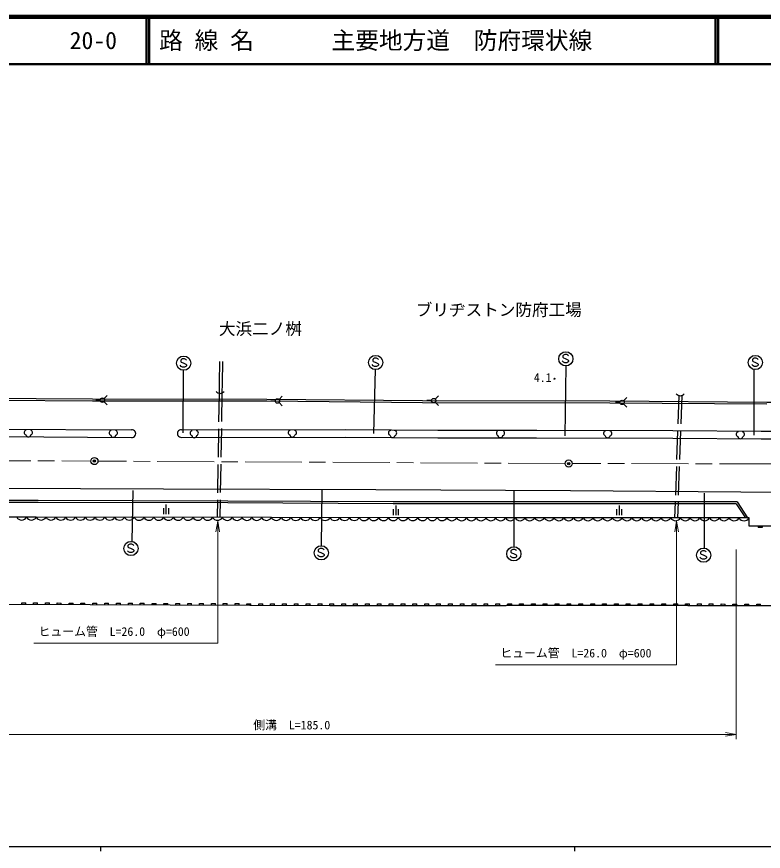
# Model space of a CAD drawing. Units: millimetres, scale not verified. Extents: x 40000 to 680000, y 20000 to 380000.
# Drawn here: x 150347 to 307800, y 204000 to 380000 of the extents above; entities that cross this region are included whole.
import ezdxf
from ezdxf.enums import TextEntityAlignment as Align

# ---------------------------------------------------------------- set-up
doc = ezdxf.new("R2010")
doc.units = ezdxf.units.MM
doc.header["$LTSCALE"] = 1000
doc.header["$PDMODE"] = 32
doc.header["$PDSIZE"] = 500
doc.linetypes.add('CHAIN', pattern=[18.5, 12, -1.5, 3.5, -1.5])
doc.linetypes.add('DASHED', pattern=[7.5, 6, -1.5])
for name, color, linetype, lineweight in [('M-BGD', 7, 'Continuous', 25), ('M-BGD-EXST', 7, 'Continuous', 25), ('M-BMK', 2, 'CHAIN', 13), ('M-BMK-SRVR', 3, 'Continuous', 25), ('M-STR-HTXT', 7, 'Continuous', 13), ('M-TTL', 2, 'Continuous', 140), ('M-TTL-BAND', 7, 'Continuous', 25), ('M-TTL-LINE', 7, 'Continuous', 50)]:
    doc.layers.add(name, color=color, linetype=linetype, lineweight=lineweight)
for name, color, linetype in [('M-BMK-HTXT', 7, 'Continuous'), ('M-OTRS', 6, 'Continuous'), ('M-TTL-TXT', 7, 'Continuous')]:
    doc.layers.add(name, color=color, linetype=linetype)
doc.styles.add('ＭＳ ゴシック', font='')
doc.styles.get('ＭＳ ゴシック').set_extended_font_data('MS Gothic')

# ---------------------------------------------------------------- blocks, each defined once
blk = doc.blocks.new('open_arrow')
at = {"color": 0, "linetype": 'Continuous', "lineweight": -2}
blk.add_lwpolyline([(7.5, 1.25), (0, 0), (7.5, -1.25)], dxfattribs=at)

msp = doc.modelspace()

# ---------------------------------------------------------------- linework, layer by layer
at = {"layer": 'M-BGD'}
for p, q in [((193142, 307295), (193067, 302756)), ((193742, 307286), (193666, 302688)), ((193067, 302756), (193032, 300595)), ((193666, 302688), (193633, 300642)), ((130687, 299210), (166358, 299016)), ((166358, 299016), (203097, 298968)), ((203097, 298968), (235954, 298676)), ((235954, 298676), (275459, 298579)), ((275459, 298579), (308558, 298337)), ((146746, 293041), (174573, 292883)), ((185085, 292893), (219597, 292927)), ((219597, 292927), (239158, 292820)), ((239158, 292820), (260005, 292820)), ((260005, 292820), (288740, 292713)), ((288740, 292713), (307338, 292570)), ((307338, 292570), (363559, 292570)), ((146739, 291441), (174564, 291283)), ((185087, 291293), (219594, 291327)), ((219594, 291327), (239154, 291220)), ((239154, 291220), (260002, 291220)), ((260002, 291220), (288731, 291113)), ((288731, 291113), (307331, 290970)), ((307331, 290970), (363557, 290970)), ((135853, 280587), (181323, 280442)), ((181323, 280442), (226072, 280298)), ((226072, 280298), (267140, 280082)), ((267140, 280082), (303083, 279793)), ((303083, 279793), (366669, 279576)), ((154908, 277958), (115425, 278045)), ((154907, 277558), (115727, 277644)), ((194870, 277463), (154907, 277558)), ((194871, 277863), (154908, 277958)), ((229754, 277307), (194870, 277463)), ((229754, 277707), (194871, 277863)), ((302258, 277709), (229754, 277707)), ((302042, 277309), (229754, 277307)), ((302042, 277309), (304018, 274291)), ((302258, 277709), (304497, 274288)), ((154474, 274452), (114420, 274516)), ((204059, 274380), (154474, 274452)), ((253426, 274308), (204059, 274380)), ((300557, 274308), (253426, 274308)), ((304795, 274287), (300557, 274308)), ((304786, 272587), (304795, 274287)), ((330213, 272463), (304786, 272587)), ((306712, 272578), (306710, 272278)), ((307544, 272274), (306710, 272278)), ((307545, 272574), (307544, 272274)), ((130718, 256195), (165851, 256034)), ((151406, 256100), (151408, 256400)), ((151408, 256400), (152241, 256396)), ((152240, 256096), (152241, 256396)), ((153906, 256089), (153908, 256389)), ((153908, 256389), (154741, 256385)), ((154740, 256085), (154741, 256385)), ((156406, 256077), (156408, 256377)), ((156408, 256377), (157241, 256373)), ((157240, 256073), (157241, 256373)), ((158906, 256066), (158908, 256366)), ((158908, 256366), (159741, 256362)), ((159740, 256062), (159741, 256362)), ((161406, 256054), (161408, 256354)), ((161408, 256354), (162241, 256350)), ((162240, 256050), (162241, 256350)), ((163906, 256043), (163908, 256343)), ((163908, 256343), (164741, 256339)), ((164740, 256039), (164741, 256339)), ((165851, 256034), (216407, 255859)), ((166406, 256032), (166407, 256332)), ((166407, 256332), (167241, 256329)), ((167239, 256029), (167241, 256329)), ((168906, 256023), (168907, 256323)), ((168907, 256323), (169741, 256320)), ((169739, 256020), (169741, 256320)), ((171406, 256014), (171407, 256314)), ((171407, 256314), (172240, 256312)), ((172239, 256012), (172240, 256312)), ((173906, 256006), (173907, 256306)), ((173907, 256306), (174740, 256303)), ((174739, 256003), (174740, 256303)), ((176406, 255997), (176407, 256297)), ((176407, 256297), (177240, 256294)), ((177239, 255994), (177240, 256294)), ((178906, 255989), (178907, 256289)), ((178907, 256289), (179740, 256286)), ((179739, 255986), (179740, 256286)), ((181406, 255980), (181407, 256280)), ((181407, 256280), (182240, 256277)), ((182239, 255977), (182240, 256277)), ((183906, 255971), (183907, 256271)), ((183907, 256271), (184740, 256268)), ((184739, 255968), (184740, 256268)), ((186406, 255963), (186407, 256263)), ((186407, 256263), (187240, 256260)), ((187239, 255960), (187240, 256260)), ((188906, 255954), (188907, 256254)), ((188907, 256254), (189740, 256251)), ((189739, 255951), (189740, 256251)), ((191406, 255945), (191407, 256245)), ((191407, 256245), (192240, 256243)), ((192239, 255943), (192240, 256243)), ((193906, 255937), (193907, 256237)), ((193907, 256237), (194740, 256234)), ((194739, 255934), (194740, 256234)), ((196406, 255928), (196407, 256228)), ((196407, 256228), (197240, 256225)), ((197239, 255925), (197240, 256225)), ((198906, 255919), (198907, 256219)), ((198907, 256219), (199740, 256217)), ((199739, 255917), (199740, 256217)), ((201406, 255911), (201407, 256211)), ((201407, 256211), (202240, 256208)), ((202239, 255908), (202240, 256208)), ((203906, 255902), (203907, 256202)), ((203907, 256202), (204740, 256199)), ((204739, 255899), (204740, 256199)), ((206406, 255894), (206407, 256194)), ((206407, 256194), (207240, 256191)), ((207239, 255891), (207240, 256191)), ((208906, 255885), (208907, 256185)), ((208907, 256185), (209740, 256182)), ((209739, 255882), (209740, 256182)), ((211406, 255876), (211407, 256176)), ((211407, 256176), (212240, 256173)), ((212239, 255873), (212240, 256173)), ((213906, 255868), (213907, 256168)), ((213907, 256168), (214740, 256165)), ((214739, 255865), (214740, 256165)), ((216406, 255859), (216406, 256159)), ((216406, 256159), (217239, 256159)), ((216407, 255859), (253581, 255859)), ((217239, 255859), (217239, 256159)), ((218906, 255859), (218906, 256159)), ((218906, 256159), (219739, 256159)), ((219739, 255859), (219739, 256159)), ((221406, 255859), (221406, 256159)), ((221406, 256159), (222239, 256159)), ((222239, 255859), (222239, 256159)), ((223906, 255859), (223906, 256159)), ((223906, 256159), (224739, 256159)), ((224739, 255859), (224739, 256159)), ((226406, 255859), (226406, 256159)), ((226406, 256159), (227239, 256159)), ((227239, 255859), (227239, 256159)), ((228906, 255859), (228906, 256159)), ((228906, 256159), (229739, 256159)), ((229739, 255859), (229739, 256159)), ((231406, 255859), (231406, 256159)), ((231406, 256159), (232239, 256159)), ((232239, 255859), (232239, 256159)), ((233906, 255859), (233906, 256159)), ((233906, 256159), (234739, 256159)), ((234739, 255859), (234739, 256159)), ((236406, 255859), (236406, 256159)), ((236406, 256159), (237239, 256159)), ((237239, 255859), (237239, 256159)), ((238906, 255859), (238906, 256159)), ((238906, 256159), (239739, 256159)), ((239739, 255859), (239739, 256159)), ((241406, 255859), (241406, 256159)), ((241406, 256159), (242239, 256159)), ((242239, 255859), (242239, 256159)), ((243906, 255859), (243906, 256159)), ((243906, 256159), (244739, 256159)), ((244739, 255859), (244739, 256159)), ((246406, 255859), (246406, 256159)), ((246406, 256159), (247239, 256159)), ((247239, 255859), (247239, 256159)), ((248906, 255859), (248906, 256159)), ((248906, 256159), (249739, 256159)), ((249739, 255859), (249739, 256159)), ((251406, 255859), (251406, 256159)), ((251406, 256159), (252239, 256159)), ((252239, 255859), (252239, 256159)), ((291862, 255859), (253581, 255859)), ((253906, 255859), (253906, 256159)), ((253906, 256159), (254739, 256159)), ((254739, 255859), (254739, 256159)), ((256406, 255859), (256406, 256159)), ((256406, 256159), (257239, 256159)), ((257239, 255859), (257239, 256159)), ((258906, 255859), (258906, 256159)), ((258906, 256159), (259739, 256159)), ((259739, 255859), (259739, 256159)), ((261406, 255859), (261406, 256159)), ((261406, 256159), (262239, 256159)), ((262239, 255859), (262239, 256159)), ((263906, 255859), (263906, 256159)), ((263906, 256159), (264739, 256159)), ((264739, 255859), (264739, 256159)), ((266406, 255859), (266406, 256159)), ((266406, 256159), (267239, 256159)), ((267239, 255859), (267239, 256159)), ((268906, 255859), (268906, 256159)), ((268906, 256159), (269739, 256159)), ((269739, 255859), (269739, 256159)), ((271406, 255859), (271406, 256159)), ((271406, 256159), (272239, 256159)), ((272239, 255859), (272239, 256159)), ((273906, 255859), (273906, 256159)), ((273906, 256159), (274739, 256159)), ((274739, 255859), (274739, 256159)), ((276406, 255859), (276406, 256159)), ((276406, 256159), (277239, 256159)), ((277239, 255859), (277239, 256159)), ((278906, 255859), (278906, 256159)), ((278906, 256159), (279739, 256159)), ((279739, 255859), (279739, 256159)), ((281406, 255859), (281406, 256159)), ((281406, 256159), (282239, 256159)), ((282239, 255859), (282239, 256159)), ((283906, 255859), (283906, 256159)), ((283906, 256159), (284739, 256159)), ((284739, 255859), (284739, 256159)), ((286406, 255859), (286406, 256159)), ((286406, 256159), (287239, 256159)), ((287239, 255859), (287239, 256159)), ((288906, 255859), (288906, 256159)), ((288906, 256159), (289739, 256159)), ((289739, 255859), (289739, 256159)), ((291406, 255859), (291406, 256159)), ((291406, 256159), (292239, 256159)), ((291862, 255859), (352191, 255801)), ((292239, 255859), (292239, 256159)), ((293906, 255857), (293906, 256157)), ((293906, 256157), (294739, 256156)), ((294739, 255856), (294739, 256156)), ((296406, 255855), (296406, 256155)), ((296406, 256155), (297239, 256154)), ((297239, 255854), (297239, 256154)), ((298906, 255852), (298906, 256152)), ((298906, 256152), (299739, 256151)), ((299739, 255851), (299739, 256151)), ((301406, 255850), (301406, 256150)), ((301406, 256150), (302239, 256149)), ((302239, 255849), (302239, 256149)), ((303906, 255847), (303906, 256147)), ((303906, 256147), (304739, 256147)), ((304739, 255847), (304739, 256147)), ((306406, 255845), (306406, 256145)), ((306406, 256145), (307239, 256144)), ((307239, 255844), (307239, 256144))]:
    msp.add_line(p, q, dxfattribs=at)
at = {"layer": 'M-BGD', "linetype": 'DASHED'}
for p, q in [((193032, 300595), (192604, 274396)), ((193633, 300642), (193204, 274396)), ((289986, 300116), (289095, 274308)), ((290587, 300119), (289695, 274308))]:
    msp.add_line(p, q, dxfattribs=at)
at = {"layer": 'M-BGD'}
msp.add_lwpolyline([(66625, 299700), (98704, 299610), (130688, 299610), (166359, 299416), (203099, 299368), (235956, 299076), (275461, 298979), (308560, 298737), (342485, 298737), (366746, 298364), (386653, 298721), (413101, 299378), (431992, 299783), (435673, 303996), (436583, 317051)], dxfattribs=at)
msp.add_circle((263741, 303644), 100, dxfattribs=at)
for centre, radius, start, end in [((193249, 301672), 1099, 220.64684, 319.35316), ((290281, 301175), 1099, 220.64684, 319.35316), ((174654, 292083), 805, 263.54654, 95.80238), ((185039, 292093), 801, 86.71181, 273.40171), ((151380, 275044), 1187, 209.55124, 330.26658), ((153443, 275041), 1187, 209.55124, 330.26658), ((155508, 275040), 1189, 209.61824, 330.21496), ((157574, 275037), 1189, 209.61824, 330.21496), ((159640, 275034), 1189, 209.61824, 330.21496), ((161706, 275031), 1189, 209.61824, 330.21496), ((163772, 275028), 1189, 209.61824, 330.21496), ((165838, 275025), 1189, 209.61824, 330.21496), ((167904, 275022), 1189, 209.61824, 330.21496), ((169970, 275019), 1189, 209.61824, 330.21496), ((172036, 275016), 1189, 209.61824, 330.21496), ((174102, 275013), 1189, 209.61824, 330.21496), ((176168, 275010), 1189, 209.61824, 330.21496), ((178234, 275007), 1189, 209.61824, 330.21496), ((180300, 275004), 1189, 209.61824, 330.21496), ((182366, 275001), 1189, 209.61824, 330.21496), ((184432, 274998), 1189, 209.61824, 330.21496), ((186498, 274995), 1189, 209.61824, 330.21496), ((188564, 274992), 1189, 209.61824, 330.21496), ((190630, 274989), 1189, 209.61824, 330.21496), ((192696, 274986), 1189, 209.61824, 330.21496), ((194762, 274982), 1189, 209.61824, 330.21496), ((196828, 274979), 1189, 209.61824, 330.21496), ((198894, 274976), 1189, 209.61824, 330.21496), ((200960, 274973), 1189, 209.61824, 330.21496), ((203026, 274970), 1189, 209.61824, 330.21496), ((205088, 274960), 1182, 209.39984, 330.43263), ((207145, 274957), 1182, 209.39984, 330.43263), ((209202, 274954), 1182, 209.39984, 330.43263), ((211259, 274951), 1182, 209.39984, 330.43263), ((213316, 274948), 1182, 209.39984, 330.43263), ((215373, 274945), 1182, 209.39984, 330.43263), ((217430, 274942), 1182, 209.39984, 330.43263), ((219487, 274939), 1182, 209.39984, 330.43263), ((221544, 274936), 1182, 209.39984, 330.43263), ((223601, 274933), 1182, 209.39984, 330.43263), ((225658, 274930), 1182, 209.39984, 330.43263), ((227715, 274927), 1182, 209.39984, 330.43263), ((229772, 274924), 1182, 209.39984, 330.43263), ((231829, 274921), 1182, 209.39984, 330.43263), ((233886, 274918), 1182, 209.39984, 330.43263), ((235943, 274915), 1182, 209.39984, 330.43263), ((238000, 274912), 1182, 209.39984, 330.43263), ((240057, 274909), 1182, 209.39984, 330.43263), ((242114, 274906), 1182, 209.39984, 330.43263), ((244171, 274903), 1182, 209.39984, 330.43263), ((246228, 274900), 1182, 209.39984, 330.43263), ((248285, 274897), 1182, 209.39984, 330.43263), ((250342, 274894), 1182, 209.39984, 330.43263), ((252399, 274891), 1182, 209.39984, 330.43263), ((254451, 274882), 1175, 209.29279, 330.70721), ((256500, 274882), 1175, 209.29279, 330.70721), ((258549, 274882), 1175, 209.29279, 330.70721), ((260598, 274882), 1175, 209.29279, 330.70721), ((262648, 274882), 1175, 209.29279, 330.70721), ((264697, 274882), 1175, 209.29279, 330.70721), ((266746, 274882), 1175, 209.29279, 330.70721), ((268795, 274882), 1175, 209.29279, 330.70721), ((270844, 274882), 1175, 209.29279, 330.70721), ((272893, 274882), 1175, 209.29279, 330.70721), ((274943, 274882), 1175, 209.29279, 330.70721), ((276992, 274882), 1175, 209.29279, 330.70721), ((279041, 274882), 1175, 209.29279, 330.70721), ((281090, 274882), 1175, 209.29279, 330.70721), ((283139, 274882), 1175, 209.29279, 330.70721), ((285188, 274882), 1175, 209.29279, 330.70721), ((287237, 274882), 1175, 209.29279, 330.70721), ((289287, 274882), 1175, 209.29279, 330.70721), ((291336, 274882), 1175, 209.29279, 330.70721), ((293385, 274882), 1175, 209.29279, 330.70721), ((295434, 274882), 1175, 209.29279, 330.70721), ((297483, 274882), 1175, 209.29279, 330.70721), ((299532, 274882), 1175, 209.29279, 330.70721), ((301619, 274938), 1235, 210.67235, 328.77003), ((303738, 274927), 1235, 210.67235, 328.77003)]:
    msp.add_arc(centre, radius, start, end, dxfattribs=at)
at = {"layer": 'M-BGD-EXST'}
for p, q in [((265671, 308616), (265526, 308490)), ((265526, 308490), (265526, 308207)), ((265526, 308207), (265658, 308063)), ((265658, 308063), (266048, 307943)), ((265929, 308754), (265671, 308616)), ((266337, 308748), (265929, 308754)), ((266607, 308609), (266337, 308748)), ((266733, 308484), (266607, 308609)), ((185060, 306224), (184796, 306494)), ((185072, 307713), (184928, 307587)), ((184928, 307587), (184928, 307304)), ((184928, 307304), (185060, 307160)), ((185060, 307160), (185449, 307040)), ((185330, 307851), (185072, 307713)), ((185738, 307845), (185330, 307851)), ((185449, 307040), (186009, 306758)), ((186009, 307707), (185738, 307845)), ((186134, 307581), (186009, 307707)), ((186009, 306758), (186140, 306619)), ((186140, 306362), (186009, 306230)), ((186140, 306619), (186140, 306362)), ((225552, 306352), (225288, 306623)), ((225565, 307842), (225420, 307716)), ((225420, 307716), (225420, 307433)), ((225420, 307433), (225552, 307289)), ((225552, 307289), (225942, 307169)), ((225810, 306227), (225552, 306352)), ((225823, 307980), (225565, 307842)), ((226231, 307974), (225823, 307980)), ((225942, 307169), (226501, 306887)), ((226501, 307836), (226231, 307974)), ((226501, 306359), (226231, 306227)), ((226627, 307710), (226501, 307836)), ((226501, 306887), (226633, 306748)), ((226633, 306491), (226501, 306359)), ((226633, 306748), (226633, 306491)), ((265658, 307126), (265394, 307396)), ((265916, 307001), (265658, 307126)), ((266337, 307001), (265916, 307001)), ((266048, 307943), (266607, 307660)), ((266049, 291616), (266256, 306347)), ((266607, 307132), (266337, 307001)), ((266607, 307660), (266739, 307522)), ((266739, 307264), (266607, 307132)), ((266739, 307522), (266739, 307264)), ((305635, 306352), (305371, 306623)), ((305648, 307842), (305503, 307716)), ((305503, 307716), (305503, 307433)), ((305503, 307433), (305635, 307289)), ((305635, 307289), (306025, 307169)), ((305893, 306227), (305635, 306352)), ((305905, 307980), (305648, 307842)), ((306314, 307974), (305905, 307980)), ((306025, 307169), (306584, 306887)), ((306584, 307836), (306314, 307974)), ((306584, 306359), (306314, 306227)), ((306710, 307710), (306584, 307836)), ((306584, 306887), (306716, 306748)), ((306716, 306491), (306584, 306359)), ((306716, 306748), (306716, 306491)), ((185317, 306098), (185060, 306224)), ((185738, 306098), (185317, 306098)), ((185440, 292258), (185543, 305441)), ((186009, 306230), (185738, 306098)), ((225632, 292091), (225990, 305572)), ((226231, 306227), (225810, 306227)), ((306314, 306227), (305893, 306227)), ((305906, 291784), (305906, 305588)), ((168763, 299468), (169429, 300134)), ((205665, 299288), (206331, 299955)), ((238616, 299378), (239282, 300044)), ((278346, 298996), (279012, 299663)), ((167958, 299134), (167015, 299134)), ((168763, 298801), (169429, 298134)), ((204860, 298955), (203917, 298955)), ((205665, 298621), (206331, 297955)), ((237811, 299044), (236868, 299044)), ((238616, 298711), (239282, 298044)), ((277541, 298663), (276598, 298663)), ((278346, 298329), (279012, 297663)), ((174856, 280097), (174641, 269331)), ((214686, 280172), (214542, 268446)), ((255189, 279947), (255189, 268221)), ((295319, 279498), (295319, 267948)), ((181288, 276366), (181288, 275099)), ((181822, 277099), (181822, 275099)), ((182355, 276366), (182355, 275099)), ((230272, 276906), (230272, 274906)), ((277370, 276906), (277370, 274906)), ((229739, 276173), (229739, 274906)), ((230806, 276173), (230806, 274906)), ((276837, 276173), (276837, 274906)), ((277903, 276173), (277903, 274906)), ((173960, 268616), (173815, 268490)), ((173815, 268490), (173815, 268207)), ((173815, 268207), (173947, 268063)), ((173947, 268063), (174337, 267943)), ((174217, 268754), (173960, 268616)), ((174626, 268748), (174217, 268754)), ((174337, 267943), (174896, 267660)), ((174896, 268609), (174626, 268748)), ((175022, 268484), (174896, 268609)), ((174896, 267660), (175028, 267522)), ((175028, 267522), (175028, 267264)), ((214094, 267718), (213949, 267592)), ((213949, 267592), (213949, 267309)), ((214351, 267856), (214094, 267718)), ((214760, 267850), (214351, 267856)), ((215030, 267711), (214760, 267850)), ((215156, 267586), (215030, 267711)), ((254967, 267631), (254710, 267493)), ((255376, 267625), (254967, 267631)), ((255646, 267487), (255376, 267625)), ((173947, 267126), (173683, 267396)), ((174205, 267001), (173947, 267126)), ((174626, 267001), (174205, 267001)), ((174896, 267132), (174626, 267001)), ((175028, 267264), (174896, 267132)), ((214081, 266228), (213817, 266499)), ((213949, 267309), (214081, 267165)), ((214081, 267165), (214471, 267045)), ((214339, 266103), (214081, 266228)), ((214760, 266103), (214339, 266103)), ((214471, 267045), (215030, 266762)), ((215030, 266235), (214760, 266103)), ((215030, 266762), (215162, 266624)), ((215162, 266367), (215030, 266235)), ((215162, 266624), (215162, 266367)), ((254697, 266004), (254433, 266274)), ((254710, 267493), (254565, 267367)), ((254565, 267367), (254565, 267084)), ((254565, 267084), (254697, 266940)), ((254697, 266940), (255087, 266821)), ((254955, 265878), (254697, 266004)), ((255376, 265878), (254955, 265878)), ((255087, 266821), (255646, 266538)), ((255646, 266010), (255376, 265878)), ((255772, 267361), (255646, 267487)), ((255646, 266538), (255778, 266399)), ((255778, 266142), (255646, 266010)), ((255778, 266399), (255778, 266142)), ((294708, 265735), (294444, 266005)), ((294721, 267224), (294576, 267098)), ((294576, 267098), (294576, 266815)), ((294576, 266815), (294708, 266671)), ((294708, 266671), (295098, 266551)), ((294978, 267362), (294721, 267224)), ((295387, 267356), (294978, 267362)), ((295098, 266551), (295657, 266269)), ((295657, 267218), (295387, 267356)), ((295783, 267092), (295657, 267218)), ((295657, 266269), (295789, 266130)), ((295789, 265873), (295657, 265741)), ((295789, 266130), (295789, 265873)), ((294966, 265609), (294708, 265735)), ((295387, 265609), (294966, 265609)), ((295657, 265741), (295387, 265609))]:
    msp.add_line(p, q, dxfattribs=at)
for centre, radius in [((185558, 306941), 1500), ((226050, 307070), 1500), ((266156, 307844), 1500), ((306133, 307070), 1500), ((168429, 299134), 471), ((205331, 298955), 471), ((238282, 299044), 471), ((278012, 298663), 471), ((174445, 267844), 1500), ((214579, 266946), 1500), ((255195, 266721), 1500), ((295206, 266452), 1500)]:
    msp.add_circle(centre, radius, dxfattribs=at)
for centre, radius, start, end in [((152476, 292337), 537, 100.75605, 249.2973), ((153143, 292330), 545, 290.56616, 78.96113), ((170389, 292252), 537, 100.75605, 249.2973), ((171055, 292245), 545, 290.56616, 78.96113), ((187450, 292167), 537, 100.75605, 249.2973), ((188117, 292160), 545, 290.56616, 78.96113), ((208129, 292295), 537, 100.75605, 249.2973), ((208796, 292287), 545, 290.56616, 78.96113), ((229275, 292210), 537, 100.75605, 249.2973), ((229942, 292202), 545, 290.56616, 78.96113), ((252038, 292188), 537, 100.75605, 249.2973), ((252705, 292181), 545, 290.56616, 78.96113), ((274631, 292146), 537, 100.75605, 249.2973), ((275298, 292138), 545, 290.56616, 78.96113), ((302628, 291954), 537, 100.75605, 249.2973), ((303295, 291947), 545, 290.56616, 78.96113), ((152811, 291915), 532, 188.73985, 349.61114), ((170724, 291830), 532, 188.73985, 349.61114), ((187786, 291745), 532, 188.73985, 349.61114), ((208464, 291873), 532, 188.73985, 349.61114), ((229611, 291788), 532, 188.73985, 349.61114), ((252374, 291766), 532, 188.73985, 349.61114), ((274967, 291724), 532, 188.73985, 349.61114), ((302963, 291532), 532, 188.73985, 349.61114)]:
    msp.add_arc(centre, radius, start, end, dxfattribs=at)
at = {"layer": 'M-BMK'}
for p, q in [((67335, 286513), (165987, 286293)), ((266004, 285779), (167487, 286287)), ((366026, 285645), (267504, 285774))]:
    msp.add_line(p, q, dxfattribs=at)
at = {"layer": 'M-BMK-SRVR'}
for centre in [(166737, 286291), (266754, 285775)]:
    msp.add_circle(centre, 750, dxfattribs=at)
at = {"layer": 'M-OTRS'}
for p in [(166737, 286291), (266754, 285775)]:
    msp.add_point(p, dxfattribs=at)
at = {"layer": 'M-STR-HTXT'}
for p, q in [((302042, 267661), (302042, 227656)), ((115425, 228656), (302042, 228656))]:
    msp.add_line(p, q, dxfattribs=at)
for points in [[(192743, 273620), (192743, 247878), (153948, 247878)], [(289513, 273607), (289513, 243332), (251346, 243332)]]:
    msp.add_lwpolyline(points, dxfattribs=at)
at = {"layer": 'M-TTL'}
msp.add_line((680000, 380000), (40000, 380000), dxfattribs=at)
at = {"layer": 'M-TTL-BAND'}
for p, q in [((40000, 205000), (579000, 205000)), ((168000, 205000), (168000, 204000)), ((268000, 205000), (268000, 204000))]:
    msp.add_line(p, q, dxfattribs=at)
at = {"layer": 'M-TTL-LINE'}
for p, q in [((177750, 380000), (177750, 370000)), ((178250, 380000), (178250, 370000)), ((297750, 380000), (297750, 370000)), ((298250, 380000), (298250, 370000)), ((40000, 370000), (680000, 370000))]:
    msp.add_line(p, q, dxfattribs=at)

# ---------------------------------------------------------------- block references
at = {"layer": 'M-STR-HTXT', "xscale": 300, "yscale": 300}
for p, rotation in [((192743, 273620), 270), ((289513, 273607), 270), ((302042, 228656), 180)]:
    msp.add_blockref('open_arrow', p, dxfattribs=dict(at, rotation=rotation))

# ---------------------------------------------------------------- texts
at = {"layer": 'M-BMK-HTXT', "style": 'ＭＳ ゴシック'}
for s, height, p in [('ブリヂストン防府工場', 2566, (234521, 316148)), ('大浜二ノ桝', 2566, (192990, 312147)), ('4.1', 1833, (259403, 302429))]:
    msp.add_text(s, height=height, dxfattribs=at).set_placement(p, align=Align.BOTTOM_LEFT)
at = {"layer": 'M-STR-HTXT', "style": 'ＭＳ ゴシック'}
for p in [(154948, 248878), (252346, 244332)]:
    msp.add_text('ヒューム管\u3000L=26.0\u3000φ=600', height=1833, dxfattribs=at).set_placement(p, align=Align.BOTTOM_LEFT)
msp.add_text('側溝\u3000L=185.0', height=1833, dxfattribs=at).set_placement((208354, 229156), align=Align.BOTTOM_CENTER)
at = {"layer": 'M-TTL-TXT', "style": 'ＭＳ ゴシック'}
for s, p in [('20-0', (161521, 375000)), ('路 線 名', (180380, 375000)), ('主要地方道\u3000防府環状線', (216734, 375000))]:
    msp.add_text(s, height=3666, dxfattribs=at).set_placement(p, align=Align.MIDDLE_LEFT)

doc.saveas('drawing.dxf')
